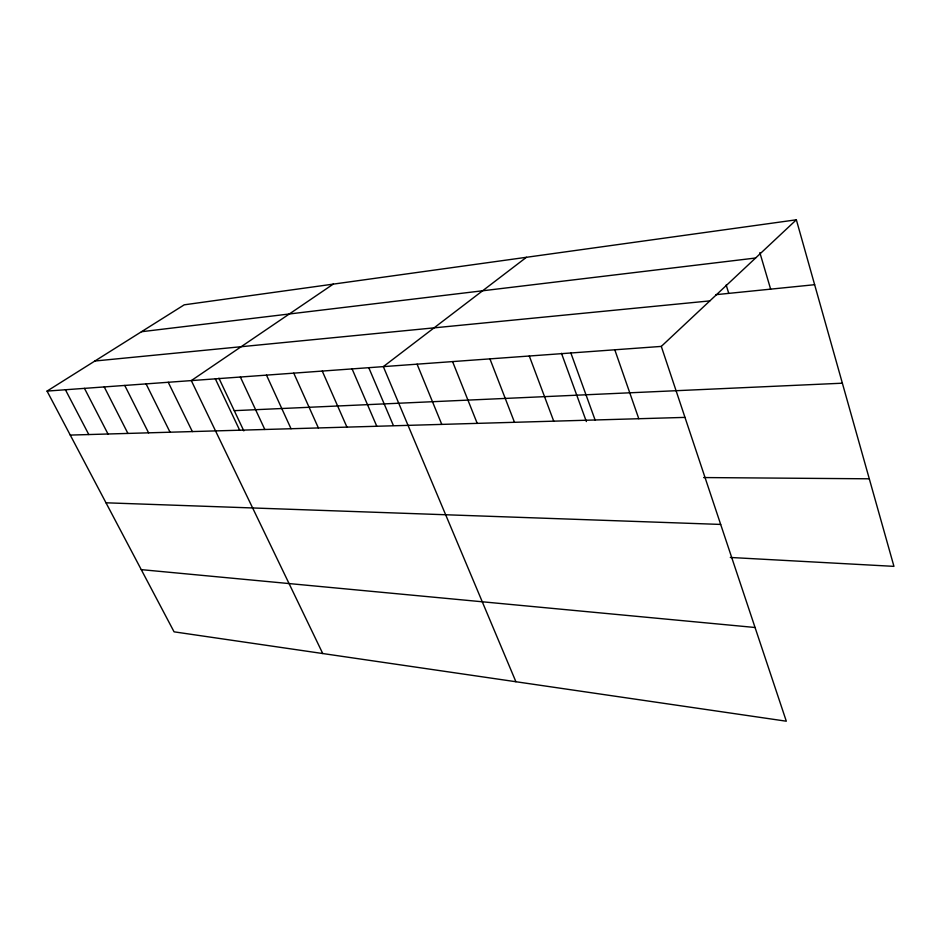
<?xml version="1.0" encoding="UTF-8"?>
<svg xmlns="http://www.w3.org/2000/svg" width="941" height="941" viewBox="0 0 941 941"><rect width="100%" height="100%" fill="white"/><g stroke="black" fill="none" stroke-linecap="round" stroke-linejoin="round"><path stroke-width="1.41" d="M661.3 346.406L786.311 721.206L174.073 631.834L47.05 391.091L661.3 346.406L796.357 219.794L893.95 566.364L730.31 557.46M526.466 257.281L383.328 366.625L515.903 681.731M333.243 284.123L191.305 380.599L322.751 653.536M47.05 391.091L184.236 304.825L796.357 219.794M141.444 331.726L755.588 258.022M715.925 294.674L814.635 284.7M94.876 361.015L709.832 300.897M234.274 410.664L842.371 383.199M70.269 435.083L684.977 417.392M703.633 477.558L869.296 478.804M105.992 502.8L720.677 524.431M141.268 569.634L755.058 627.494M65.423 389.75L88.795 434.554M84.467 388.362L108.003 434.001M104.239 386.927L127.917 433.425M124.753 385.434L148.584 432.836M146.078 383.881L170.05 432.213M168.239 382.269L192.352 431.578M215.336 378.847L239.673 430.213M218.924 378.2L243.825 430.884M240.367 377.023L264.821 429.484M266.491 375.13L291.028 428.731M293.768 373.142L318.376 427.943M322.269 371.072L346.935 427.12M352.087 368.896L376.788 426.261M368.896 367.966L393.326 425.391M417.086 364.167L441.776 424.391M452.574 361.591L477.216 423.368M489.932 358.874L514.492 422.297M529.301 356.004L553.731 421.168M561.483 353.31L586.372 421.556M570.858 352.981L595.1 419.98M614.791 349.781L638.786 418.721M726.17 284.982L728.757 293.38M759.857 252.635L770.632 289.146"/></g></svg>
